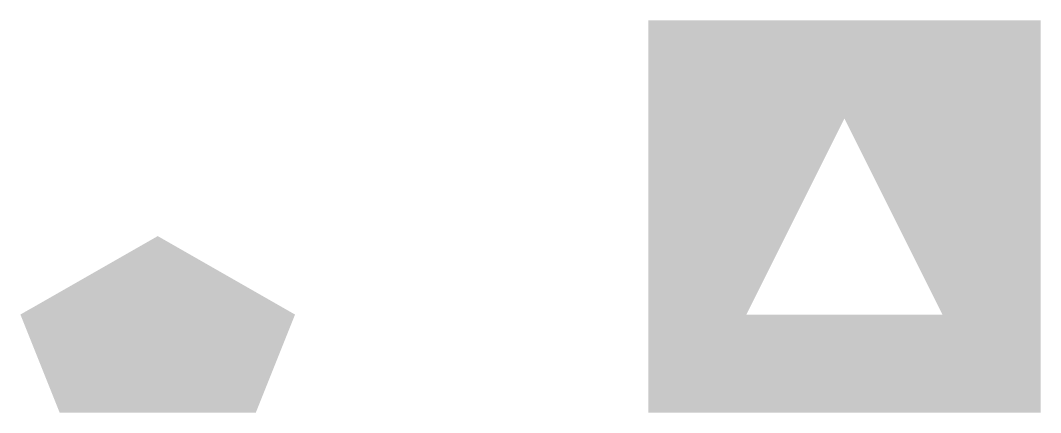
# Model space of a CAD drawing. Extents: x -2 to 50, y 0 to 20.
import ezdxf

# ---------------------------------------------------------------- set-up
doc = ezdxf.new("R2010")
doc.units = 0
doc.layers.add('GEN', color=7, linetype='Continuous')

msp = doc.modelspace()

# ---------------------------------------------------------------- hatches: boundary and pattern name
at = {"layer": 'GEN'}
h = msp.add_hatch(color=256, dxfattribs=at)
h.paths.add_polyline_path([(30, 0), (50, 0), (50, 20), (30, 20)])
h.paths.add_polyline_path([(35, 5), (45, 5), (40, 15)], flags=0)
msp.add_hatch(color=256, dxfattribs=at).paths.add_polyline_path([(0, 0), (10, 0), (12, 5), (5, 9), (-2, 5)])

doc.saveas('drawing.dxf')
